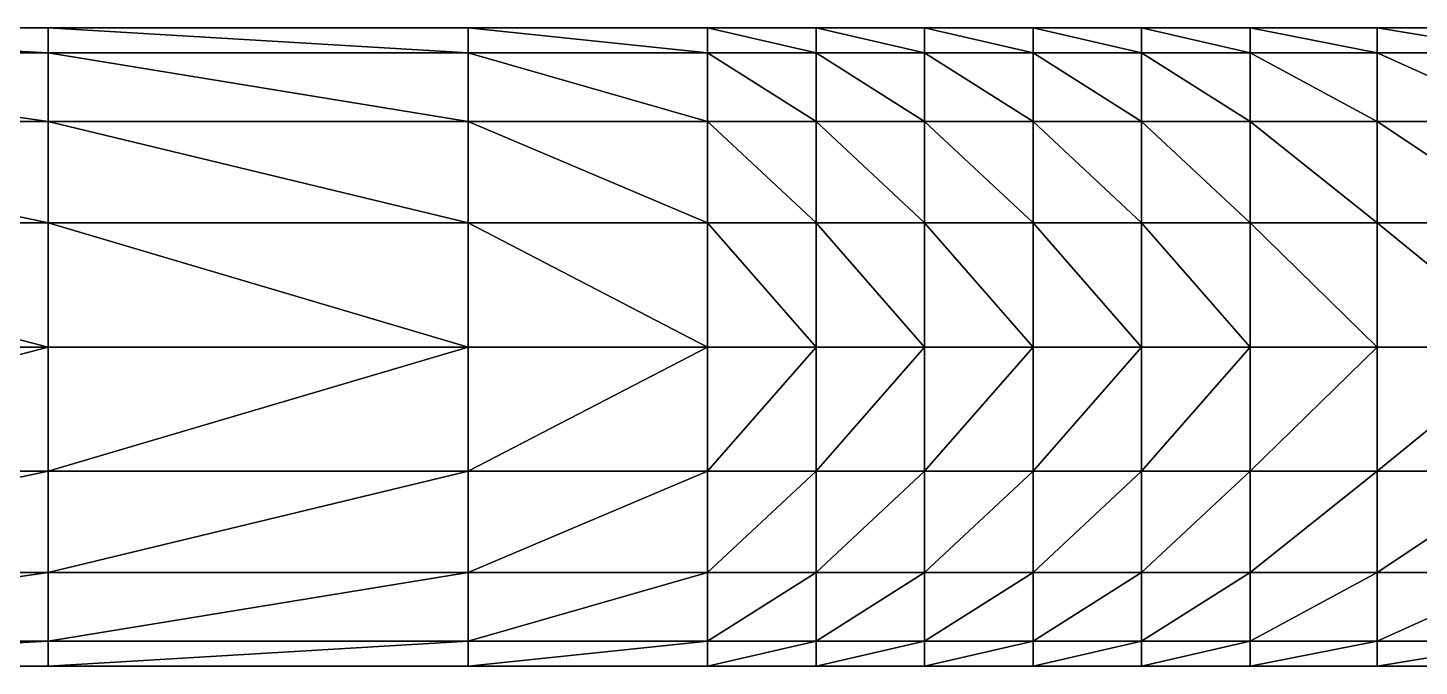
# Model space of a CAD drawing. Extents: x 0 to 32.6, y -11.9 to 11.9.
# Drawn here: x 21.688 to 25.394, y -4.25 to -2.55 of the extents above; entities that cross this region are included whole.
import ezdxf

# ---------------------------------------------------------------- set-up
doc = ezdxf.new("R2010")
doc.units = 0

msp = doc.modelspace()

# ---------------------------------------------------------------- linework, layer by layer
for points in [[(20.4694, -2.6168, -1.9864), (20.4694, -2.55, -1.5), (21.7427, -2.6168, -1.9864)], [(21.7427, -2.6168, -1.9864), (20.4694, -2.55, -1.5), (21.7427, -2.55, -1.5)], [(20.4694, -2.55, -1.5), (21.7427, -2.6168, -1.0136), (21.7427, -2.55, -1.5)], [(20.4694, -2.55, -1.5), (20.4694, -2.6168, -1.0136), (21.7427, -2.6168, -1.0136)], [(21.7427, -2.6168, -1.9864), (21.7427, -2.55, -1.5), (22.8611, -2.6168, -1.9864)], [(22.8611, -2.6168, -1.9864), (21.7427, -2.55, -1.5), (22.8611, -2.55, -1.5)], [(21.7427, -2.55, -1.5), (22.8611, -2.6168, -1.0136), (22.8611, -2.55, -1.5)], [(21.7427, -2.55, -1.5), (21.7427, -2.6168, -1.0136), (22.8611, -2.6168, -1.0136)], [(22.8611, -2.6168, -1.9864), (22.8611, -2.55, -1.5), (23.499, -2.6168, -1.9864)], [(23.499, -2.6168, -1.9864), (22.8611, -2.55, -1.5), (23.499, -2.55, -1.5)], [(22.8611, -2.55, -1.5), (23.499, -2.6168, -1.0136), (23.499, -2.55, -1.5)], [(22.8611, -2.55, -1.5), (22.8611, -2.6168, -1.0136), (23.499, -2.6168, -1.0136)], [(23.499, -2.6168, -1.9864), (23.499, -2.55, -1.5), (23.788, -2.6168, -1.9864)], [(23.788, -2.6168, -1.9864), (23.499, -2.55, -1.5), (23.788, -2.55, -1.5)], [(23.499, -2.55, -1.5), (23.788, -2.6168, -1.0136), (23.788, -2.55, -1.5)], [(23.499, -2.55, -1.5), (23.499, -2.6168, -1.0136), (23.788, -2.6168, -1.0136)], [(23.788, -2.6168, -1.9864), (23.788, -2.55, -1.5), (24.0771, -2.6168, -1.9864)], [(24.0771, -2.6168, -1.9864), (23.788, -2.55, -1.5), (24.0771, -2.55, -1.5)], [(23.788, -2.55, -1.5), (24.0771, -2.6168, -1.0136), (24.0771, -2.55, -1.5)], [(23.788, -2.55, -1.5), (23.788, -2.6168, -1.0136), (24.0771, -2.6168, -1.0136)], [(24.0771, -2.6168, -1.9864), (24.0771, -2.55, -1.5), (24.3661, -2.6168, -1.9864)], [(24.3661, -2.6168, -1.9864), (24.0771, -2.55, -1.5), (24.3661, -2.55, -1.5)], [(24.0771, -2.55, -1.5), (24.3661, -2.6168, -1.0136), (24.3661, -2.55, -1.5)], [(24.0771, -2.55, -1.5), (24.0771, -2.6168, -1.0136), (24.3661, -2.6168, -1.0136)], [(24.3661, -2.6168, -1.9864), (24.3661, -2.55, -1.5), (24.6551, -2.6168, -1.9864)], [(24.6551, -2.6168, -1.9864), (24.3661, -2.55, -1.5), (24.6551, -2.55, -1.5)], [(24.3661, -2.55, -1.5), (24.6551, -2.6168, -1.0136), (24.6551, -2.55, -1.5)], [(24.3661, -2.55, -1.5), (24.3661, -2.6168, -1.0136), (24.6551, -2.6168, -1.0136)], [(24.6551, -2.6168, -1.9864), (24.6551, -2.55, -1.5), (24.9442, -2.6168, -1.9864)], [(24.9442, -2.6168, -1.9864), (24.6551, -2.55, -1.5), (24.9442, -2.55, -1.5)], [(24.6551, -2.55, -1.5), (24.9442, -2.6168, -1.0136), (24.9442, -2.55, -1.5)], [(24.6551, -2.55, -1.5), (24.6551, -2.6168, -1.0136), (24.9442, -2.6168, -1.0136)], [(24.9442, -2.6168, -1.9864), (24.9442, -2.55, -1.5), (25.2823, -2.6168, -1.9864)], [(25.2823, -2.6168, -1.9864), (24.9442, -2.55, -1.5), (25.2823, -2.55, -1.5)], [(24.9442, -2.55, -1.5), (25.2823, -2.6168, -1.0136), (25.2823, -2.55, -1.5)], [(24.9442, -2.55, -1.5), (24.9442, -2.6168, -1.0136), (25.2823, -2.6168, -1.0136)], [(25.2823, -2.6168, -1.9864), (25.2823, -2.55, -1.5), (25.6887, -2.6168, -1.9864)], [(25.6887, -2.6168, -1.9864), (25.2823, -2.55, -1.5), (25.6887, -2.55, -1.5)], [(25.2823, -2.55, -1.5), (25.6887, -2.6168, -1.0136), (25.6887, -2.55, -1.5)], [(25.2823, -2.55, -1.5), (25.2823, -2.6168, -1.0136), (25.6887, -2.6168, -1.0136)], [(20.4694, -2.7991, -2.3837), (20.4694, -2.6168, -1.9864), (21.7427, -2.7991, -2.3837)], [(21.7427, -2.7991, -2.3837), (20.4694, -2.6168, -1.9864), (21.7427, -2.6168, -1.9864)], [(20.4694, -2.6168, -1.0136), (21.7427, -2.7991, -0.6163), (21.7427, -2.6168, -1.0136)], [(20.4694, -2.6168, -1.0136), (20.4694, -2.7991, -0.6163), (21.7427, -2.7991, -0.6163)], [(21.7427, -2.7991, -2.3837), (21.7427, -2.6168, -1.9864), (22.8611, -2.7991, -2.3837)], [(22.8611, -2.7991, -2.3837), (21.7427, -2.6168, -1.9864), (22.8611, -2.6168, -1.9864)], [(21.7427, -2.6168, -1.0136), (22.8611, -2.7991, -0.6163), (22.8611, -2.6168, -1.0136)], [(21.7427, -2.6168, -1.0136), (21.7427, -2.7991, -0.6163), (22.8611, -2.7991, -0.6163)], [(22.8611, -2.7991, -2.3837), (22.8611, -2.6168, -1.9864), (23.499, -2.7991, -2.3837)], [(23.499, -2.7991, -2.3837), (22.8611, -2.6168, -1.9864), (23.499, -2.6168, -1.9864)], [(22.8611, -2.6168, -1.0136), (23.499, -2.7991, -0.6163), (23.499, -2.6168, -1.0136)], [(22.8611, -2.6168, -1.0136), (22.8611, -2.7991, -0.6163), (23.499, -2.7991, -0.6163)], [(23.499, -2.7991, -2.3837), (23.499, -2.6168, -1.9864), (23.788, -2.7991, -2.3837)], [(23.788, -2.7991, -2.3837), (23.499, -2.6168, -1.9864), (23.788, -2.6168, -1.9864)], [(23.499, -2.6168, -1.0136), (23.788, -2.7991, -0.6163), (23.788, -2.6168, -1.0136)], [(23.499, -2.6168, -1.0136), (23.499, -2.7991, -0.6163), (23.788, -2.7991, -0.6163)], [(23.788, -2.7991, -2.3837), (23.788, -2.6168, -1.9864), (24.0771, -2.7991, -2.3837)], [(24.0771, -2.7991, -2.3837), (23.788, -2.6168, -1.9864), (24.0771, -2.6168, -1.9864)], [(23.788, -2.6168, -1.0136), (24.0771, -2.7991, -0.6163), (24.0771, -2.6168, -1.0136)], [(23.788, -2.6168, -1.0136), (23.788, -2.7991, -0.6163), (24.0771, -2.7991, -0.6163)], [(24.0771, -2.7991, -2.3837), (24.0771, -2.6168, -1.9864), (24.3661, -2.7991, -2.3837)], [(24.3661, -2.7991, -2.3837), (24.0771, -2.6168, -1.9864), (24.3661, -2.6168, -1.9864)], [(24.0771, -2.6168, -1.0136), (24.3661, -2.7991, -0.6163), (24.3661, -2.6168, -1.0136)], [(24.0771, -2.6168, -1.0136), (24.0771, -2.7991, -0.6163), (24.3661, -2.7991, -0.6163)], [(24.3661, -2.7991, -2.3837), (24.3661, -2.6168, -1.9864), (24.6551, -2.7991, -2.3837)], [(24.6551, -2.7991, -2.3837), (24.3661, -2.6168, -1.9864), (24.6551, -2.6168, -1.9864)], [(24.3661, -2.6168, -1.0136), (24.6551, -2.7991, -0.6163), (24.6551, -2.6168, -1.0136)], [(24.3661, -2.6168, -1.0136), (24.3661, -2.7991, -0.6163), (24.6551, -2.7991, -0.6163)], [(24.6551, -2.7991, -2.3837), (24.6551, -2.6168, -1.9864), (24.9442, -2.7991, -2.3837)], [(24.9442, -2.7991, -2.3837), (24.6551, -2.6168, -1.9864), (24.9442, -2.6168, -1.9864)], [(24.6551, -2.6168, -1.0136), (24.9442, -2.7991, -0.6163), (24.9442, -2.6168, -1.0136)], [(24.6551, -2.6168, -1.0136), (24.6551, -2.7991, -0.6163), (24.9442, -2.7991, -0.6163)], [(24.9442, -2.7991, -2.3837), (24.9442, -2.6168, -1.9864), (25.2823, -2.7991, -2.3837)], [(25.2823, -2.7991, -2.3837), (24.9442, -2.6168, -1.9864), (25.2823, -2.6168, -1.9864)], [(24.9442, -2.6168, -1.0136), (25.2823, -2.7991, -0.6163), (25.2823, -2.6168, -1.0136)], [(24.9442, -2.6168, -1.0136), (24.9442, -2.7991, -0.6163), (25.2823, -2.7991, -0.6163)], [(25.2823, -2.7991, -2.3837), (25.2823, -2.6168, -1.9864), (25.6887, -2.7991, -2.3837)], [(25.6887, -2.7991, -2.3837), (25.2823, -2.6168, -1.9864), (25.6887, -2.6168, -1.9864)], [(25.2823, -2.6168, -1.0136), (25.6887, -2.7991, -0.6163), (25.6887, -2.6168, -1.0136)], [(25.2823, -2.6168, -1.0136), (25.2823, -2.7991, -0.6163), (25.6887, -2.7991, -0.6163)], [(20.4694, -3.0693, -2.6517), (20.4694, -2.7991, -2.3837), (21.7427, -3.0693, -2.6517)], [(21.7427, -3.0693, -2.6517), (20.4694, -2.7991, -2.3837), (21.7427, -2.7991, -2.3837)], [(20.4694, -2.7991, -0.6163), (21.7427, -3.0693, -0.3483), (21.7427, -2.7991, -0.6163)], [(20.4694, -2.7991, -0.6163), (20.4694, -3.0693, -0.3483), (21.7427, -3.0693, -0.3483)], [(21.7427, -3.0693, -2.6517), (21.7427, -2.7991, -2.3837), (22.8611, -3.0693, -2.6517)], [(22.8611, -3.0693, -2.6517), (21.7427, -2.7991, -2.3837), (22.8611, -2.7991, -2.3837)], [(21.7427, -2.7991, -0.6163), (22.8611, -3.0693, -0.3483), (22.8611, -2.7991, -0.6163)], [(21.7427, -2.7991, -0.6163), (21.7427, -3.0693, -0.3483), (22.8611, -3.0693, -0.3483)], [(22.8611, -3.0693, -2.6517), (22.8611, -2.7991, -2.3837), (23.499, -3.0693, -2.6517)], [(23.499, -3.0693, -2.6517), (22.8611, -2.7991, -2.3837), (23.499, -2.7991, -2.3837)], [(22.8611, -2.7991, -0.6163), (23.499, -3.0693, -0.3483), (23.499, -2.7991, -0.6163)], [(22.8611, -2.7991, -0.6163), (22.8611, -3.0693, -0.3483), (23.499, -3.0693, -0.3483)], [(23.499, -3.0693, -2.6517), (23.499, -2.7991, -2.3837), (23.788, -3.0693, -2.6517)], [(23.788, -3.0693, -2.6517), (23.499, -2.7991, -2.3837), (23.788, -2.7991, -2.3837)], [(23.499, -2.7991, -0.6163), (23.788, -3.0693, -0.3483), (23.788, -2.7991, -0.6163)], [(23.499, -2.7991, -0.6163), (23.499, -3.0693, -0.3483), (23.788, -3.0693, -0.3483)], [(23.788, -3.0693, -2.6517), (23.788, -2.7991, -2.3837), (24.0771, -3.0693, -2.6517)], [(24.0771, -3.0693, -2.6517), (23.788, -2.7991, -2.3837), (24.0771, -2.7991, -2.3837)], [(23.788, -2.7991, -0.6163), (24.0771, -3.0693, -0.3483), (24.0771, -2.7991, -0.6163)], [(23.788, -2.7991, -0.6163), (23.788, -3.0693, -0.3483), (24.0771, -3.0693, -0.3483)], [(24.0771, -3.0693, -2.6517), (24.0771, -2.7991, -2.3837), (24.3661, -3.0693, -2.6517)], [(24.3661, -3.0693, -2.6517), (24.0771, -2.7991, -2.3837), (24.3661, -2.7991, -2.3837)], [(24.0771, -2.7991, -0.6163), (24.3661, -3.0693, -0.3483), (24.3661, -2.7991, -0.6163)], [(24.0771, -2.7991, -0.6163), (24.0771, -3.0693, -0.3483), (24.3661, -3.0693, -0.3483)], [(24.3661, -3.0693, -2.6517), (24.3661, -2.7991, -2.3837), (24.6551, -3.0693, -2.6517)], [(24.6551, -3.0693, -2.6517), (24.3661, -2.7991, -2.3837), (24.6551, -2.7991, -2.3837)], [(24.3661, -2.7991, -0.6163), (24.6551, -3.0693, -0.3483), (24.6551, -2.7991, -0.6163)], [(24.3661, -2.7991, -0.6163), (24.3661, -3.0693, -0.3483), (24.6551, -3.0693, -0.3483)], [(24.6551, -3.0693, -2.6517), (24.6551, -2.7991, -2.3837), (24.9442, -3.0693, -2.6517)], [(24.9442, -3.0693, -2.6517), (24.6551, -2.7991, -2.3837), (24.9442, -2.7991, -2.3837)], [(24.6551, -2.7991, -0.6163), (24.9442, -3.0693, -0.3483), (24.9442, -2.7991, -0.6163)], [(24.6551, -2.7991, -0.6163), (24.6551, -3.0693, -0.3483), (24.9442, -3.0693, -0.3483)], [(24.9442, -3.0693, -2.6517), (24.9442, -2.7991, -2.3837), (25.2823, -3.0693, -2.6517)], [(25.2823, -3.0693, -2.6517), (24.9442, -2.7991, -2.3837), (25.2823, -2.7991, -2.3837)], [(24.9442, -2.7991, -0.6163), (25.2823, -3.0693, -0.3483), (25.2823, -2.7991, -0.6163)], [(24.9442, -2.7991, -0.6163), (24.9442, -3.0693, -0.3483), (25.2823, -3.0693, -0.3483)], [(25.2823, -3.0693, -2.6517), (25.2823, -2.7991, -2.3837), (25.6887, -3.0693, -2.6517)], [(25.6887, -3.0693, -2.6517), (25.2823, -2.7991, -2.3837), (25.6887, -2.7991, -2.3837)], [(25.2823, -2.7991, -0.6163), (25.6887, -3.0693, -0.3483), (25.6887, -2.7991, -0.6163)], [(25.2823, -2.7991, -0.6163), (25.2823, -3.0693, -0.3483), (25.6887, -3.0693, -0.3483)], [(20.4694, -3.4, -2.75), (20.4694, -3.0693, -2.6517), (21.7427, -3.4, -2.75)], [(21.7427, -3.4, -2.75), (20.4694, -3.0693, -2.6517), (21.7427, -3.0693, -2.6517)], [(20.4694, -3.0693, -0.3483), (21.7427, -3.4, -0.25), (21.7427, -3.0693, -0.3483)], [(20.4694, -3.0693, -0.3483), (20.4694, -3.4, -0.25), (21.7427, -3.4, -0.25)], [(21.7427, -3.4, -2.75), (21.7427, -3.0693, -2.6517), (22.8611, -3.4, -2.75)], [(22.8611, -3.4, -2.75), (21.7427, -3.0693, -2.6517), (22.8611, -3.0693, -2.6517)], [(21.7427, -3.0693, -0.3483), (22.8611, -3.4, -0.25), (22.8611, -3.0693, -0.3483)], [(21.7427, -3.0693, -0.3483), (21.7427, -3.4, -0.25), (22.8611, -3.4, -0.25)], [(22.8611, -3.4, -2.75), (22.8611, -3.0693, -2.6517), (23.499, -3.4, -2.75)], [(23.499, -3.4, -2.75), (22.8611, -3.0693, -2.6517), (23.499, -3.0693, -2.6517)], [(22.8611, -3.0693, -0.3483), (23.499, -3.4, -0.25), (23.499, -3.0693, -0.3483)], [(22.8611, -3.0693, -0.3483), (22.8611, -3.4, -0.25), (23.499, -3.4, -0.25)], [(23.499, -3.4, -2.75), (23.499, -3.0693, -2.6517), (23.788, -3.4, -2.75)], [(23.788, -3.4, -2.75), (23.499, -3.0693, -2.6517), (23.788, -3.0693, -2.6517)], [(23.499, -3.0693, -0.3483), (23.788, -3.4, -0.25), (23.788, -3.0693, -0.3483)], [(23.499, -3.0693, -0.3483), (23.499, -3.4, -0.25), (23.788, -3.4, -0.25)], [(23.788, -3.4, -2.75), (23.788, -3.0693, -2.6517), (24.0771, -3.4, -2.75)], [(24.0771, -3.4, -2.75), (23.788, -3.0693, -2.6517), (24.0771, -3.0693, -2.6517)], [(23.788, -3.0693, -0.3483), (24.0771, -3.4, -0.25), (24.0771, -3.0693, -0.3483)], [(23.788, -3.0693, -0.3483), (23.788, -3.4, -0.25), (24.0771, -3.4, -0.25)], [(24.0771, -3.4, -2.75), (24.0771, -3.0693, -2.6517), (24.3661, -3.4, -2.75)], [(24.3661, -3.4, -2.75), (24.0771, -3.0693, -2.6517), (24.3661, -3.0693, -2.6517)], [(24.0771, -3.0693, -0.3483), (24.3661, -3.4, -0.25), (24.3661, -3.0693, -0.3483)], [(24.0771, -3.0693, -0.3483), (24.0771, -3.4, -0.25), (24.3661, -3.4, -0.25)], [(24.3661, -3.4, -2.75), (24.3661, -3.0693, -2.6517), (24.6551, -3.4, -2.75)], [(24.6551, -3.4, -2.75), (24.3661, -3.0693, -2.6517), (24.6551, -3.0693, -2.6517)], [(24.3661, -3.0693, -0.3483), (24.6551, -3.4, -0.25), (24.6551, -3.0693, -0.3483)], [(24.3661, -3.0693, -0.3483), (24.3661, -3.4, -0.25), (24.6551, -3.4, -0.25)], [(24.6551, -3.4, -2.75), (24.6551, -3.0693, -2.6517), (24.9442, -3.4, -2.75)], [(24.9442, -3.4, -2.75), (24.6551, -3.0693, -2.6517), (24.9442, -3.0693, -2.6517)], [(24.6551, -3.0693, -0.3483), (24.9442, -3.4, -0.25), (24.9442, -3.0693, -0.3483)], [(24.6551, -3.0693, -0.3483), (24.6551, -3.4, -0.25), (24.9442, -3.4, -0.25)], [(24.9442, -3.4, -2.75), (24.9442, -3.0693, -2.6517), (25.2823, -3.4, -2.75)], [(25.2823, -3.4, -2.75), (24.9442, -3.0693, -2.6517), (25.2823, -3.0693, -2.6517)], [(24.9442, -3.0693, -0.3483), (25.2823, -3.4, -0.25), (25.2823, -3.0693, -0.3483)], [(24.9442, -3.0693, -0.3483), (24.9442, -3.4, -0.25), (25.2823, -3.4, -0.25)], [(25.2823, -3.4, -2.75), (25.2823, -3.0693, -2.6517), (25.6887, -3.4, -2.75)], [(25.6887, -3.4, -2.75), (25.2823, -3.0693, -2.6517), (25.6887, -3.0693, -2.6517)], [(25.2823, -3.0693, -0.3483), (25.6887, -3.4, -0.25), (25.6887, -3.0693, -0.3483)], [(25.2823, -3.0693, -0.3483), (25.2823, -3.4, -0.25), (25.6887, -3.4, -0.25)], [(20.4694, -3.7307, -2.6517), (21.7427, -3.4, -2.75), (21.7427, -3.7307, -2.6517)], [(20.4694, -3.7307, -2.6517), (20.4694, -3.4, -2.75), (21.7427, -3.4, -2.75)], [(20.4694, -3.4, -0.25), (20.4694, -3.7307, -0.3483), (21.7427, -3.4, -0.25)], [(21.7427, -3.4, -0.25), (20.4694, -3.7307, -0.3483), (21.7427, -3.7307, -0.3483)], [(21.7427, -3.7307, -2.6517), (22.8611, -3.4, -2.75), (22.8611, -3.7307, -2.6517)], [(21.7427, -3.7307, -2.6517), (21.7427, -3.4, -2.75), (22.8611, -3.4, -2.75)], [(21.7427, -3.4, -0.25), (21.7427, -3.7307, -0.3483), (22.8611, -3.4, -0.25)], [(22.8611, -3.4, -0.25), (21.7427, -3.7307, -0.3483), (22.8611, -3.7307, -0.3483)], [(22.8611, -3.7307, -2.6517), (23.499, -3.4, -2.75), (23.499, -3.7307, -2.6517)], [(22.8611, -3.7307, -2.6517), (22.8611, -3.4, -2.75), (23.499, -3.4, -2.75)], [(22.8611, -3.4, -0.25), (22.8611, -3.7307, -0.3483), (23.499, -3.4, -0.25)], [(23.499, -3.4, -0.25), (22.8611, -3.7307, -0.3483), (23.499, -3.7307, -0.3483)], [(23.499, -3.7307, -2.6517), (23.788, -3.4, -2.75), (23.788, -3.7307, -2.6517)], [(23.499, -3.7307, -2.6517), (23.499, -3.4, -2.75), (23.788, -3.4, -2.75)], [(23.499, -3.4, -0.25), (23.499, -3.7307, -0.3483), (23.788, -3.4, -0.25)], [(23.788, -3.4, -0.25), (23.499, -3.7307, -0.3483), (23.788, -3.7307, -0.3483)], [(23.788, -3.7307, -2.6517), (24.0771, -3.4, -2.75), (24.0771, -3.7307, -2.6517)], [(23.788, -3.7307, -2.6517), (23.788, -3.4, -2.75), (24.0771, -3.4, -2.75)], [(23.788, -3.4, -0.25), (23.788, -3.7307, -0.3483), (24.0771, -3.4, -0.25)], [(24.0771, -3.4, -0.25), (23.788, -3.7307, -0.3483), (24.0771, -3.7307, -0.3483)], [(24.0771, -3.7307, -2.6517), (24.3661, -3.4, -2.75), (24.3661, -3.7307, -2.6517)], [(24.0771, -3.7307, -2.6517), (24.0771, -3.4, -2.75), (24.3661, -3.4, -2.75)], [(24.0771, -3.4, -0.25), (24.0771, -3.7307, -0.3483), (24.3661, -3.4, -0.25)], [(24.3661, -3.4, -0.25), (24.0771, -3.7307, -0.3483), (24.3661, -3.7307, -0.3483)], [(24.3661, -3.7307, -2.6517), (24.6551, -3.4, -2.75), (24.6551, -3.7307, -2.6517)], [(24.3661, -3.7307, -2.6517), (24.3661, -3.4, -2.75), (24.6551, -3.4, -2.75)], [(24.3661, -3.4, -0.25), (24.3661, -3.7307, -0.3483), (24.6551, -3.4, -0.25)], [(24.6551, -3.4, -0.25), (24.3661, -3.7307, -0.3483), (24.6551, -3.7307, -0.3483)], [(24.6551, -3.7307, -2.6517), (24.9442, -3.4, -2.75), (24.9442, -3.7307, -2.6517)], [(24.6551, -3.7307, -2.6517), (24.6551, -3.4, -2.75), (24.9442, -3.4, -2.75)], [(24.6551, -3.4, -0.25), (24.6551, -3.7307, -0.3483), (24.9442, -3.4, -0.25)], [(24.9442, -3.4, -0.25), (24.6551, -3.7307, -0.3483), (24.9442, -3.7307, -0.3483)], [(24.9442, -3.7307, -2.6517), (25.2823, -3.4, -2.75), (25.2823, -3.7307, -2.6517)], [(24.9442, -3.7307, -2.6517), (24.9442, -3.4, -2.75), (25.2823, -3.4, -2.75)], [(24.9442, -3.4, -0.25), (24.9442, -3.7307, -0.3483), (25.2823, -3.4, -0.25)], [(25.2823, -3.4, -0.25), (24.9442, -3.7307, -0.3483), (25.2823, -3.7307, -0.3483)], [(25.2823, -3.7307, -2.6517), (25.6887, -3.4, -2.75), (25.6887, -3.7307, -2.6517)], [(25.2823, -3.7307, -2.6517), (25.2823, -3.4, -2.75), (25.6887, -3.4, -2.75)], [(25.2823, -3.4, -0.25), (25.2823, -3.7307, -0.3483), (25.6887, -3.4, -0.25)], [(25.6887, -3.4, -0.25), (25.2823, -3.7307, -0.3483), (25.6887, -3.7307, -0.3483)], [(20.4694, -4.0009, -2.3837), (21.7427, -3.7307, -2.6517), (21.7427, -4.0009, -2.3837)], [(20.4694, -4.0009, -2.3837), (20.4694, -3.7307, -2.6517), (21.7427, -3.7307, -2.6517)], [(20.4694, -3.7307, -0.3483), (20.4694, -4.0009, -0.6163), (21.7427, -3.7307, -0.3483)], [(21.7427, -3.7307, -0.3483), (20.4694, -4.0009, -0.6163), (21.7427, -4.0009, -0.6163)], [(21.7427, -4.0009, -2.3837), (22.8611, -3.7307, -2.6517), (22.8611, -4.0009, -2.3837)], [(21.7427, -4.0009, -2.3837), (21.7427, -3.7307, -2.6517), (22.8611, -3.7307, -2.6517)], [(21.7427, -3.7307, -0.3483), (21.7427, -4.0009, -0.6163), (22.8611, -3.7307, -0.3483)], [(22.8611, -3.7307, -0.3483), (21.7427, -4.0009, -0.6163), (22.8611, -4.0009, -0.6163)], [(22.8611, -4.0009, -2.3837), (23.499, -3.7307, -2.6517), (23.499, -4.0009, -2.3837)], [(22.8611, -4.0009, -2.3837), (22.8611, -3.7307, -2.6517), (23.499, -3.7307, -2.6517)], [(22.8611, -3.7307, -0.3483), (22.8611, -4.0009, -0.6163), (23.499, -3.7307, -0.3483)], [(23.499, -3.7307, -0.3483), (22.8611, -4.0009, -0.6163), (23.499, -4.0009, -0.6163)], [(23.499, -4.0009, -2.3837), (23.788, -3.7307, -2.6517), (23.788, -4.0009, -2.3837)], [(23.499, -4.0009, -2.3837), (23.499, -3.7307, -2.6517), (23.788, -3.7307, -2.6517)], [(23.499, -3.7307, -0.3483), (23.499, -4.0009, -0.6163), (23.788, -3.7307, -0.3483)], [(23.788, -3.7307, -0.3483), (23.499, -4.0009, -0.6163), (23.788, -4.0009, -0.6163)], [(23.788, -4.0009, -2.3837), (24.0771, -3.7307, -2.6517), (24.0771, -4.0009, -2.3837)], [(23.788, -4.0009, -2.3837), (23.788, -3.7307, -2.6517), (24.0771, -3.7307, -2.6517)], [(23.788, -3.7307, -0.3483), (23.788, -4.0009, -0.6163), (24.0771, -3.7307, -0.3483)], [(24.0771, -3.7307, -0.3483), (23.788, -4.0009, -0.6163), (24.0771, -4.0009, -0.6163)], [(24.0771, -4.0009, -2.3837), (24.3661, -3.7307, -2.6517), (24.3661, -4.0009, -2.3837)], [(24.0771, -4.0009, -2.3837), (24.0771, -3.7307, -2.6517), (24.3661, -3.7307, -2.6517)], [(24.0771, -3.7307, -0.3483), (24.0771, -4.0009, -0.6163), (24.3661, -3.7307, -0.3483)], [(24.3661, -3.7307, -0.3483), (24.0771, -4.0009, -0.6163), (24.3661, -4.0009, -0.6163)], [(24.3661, -4.0009, -2.3837), (24.6551, -3.7307, -2.6517), (24.6551, -4.0009, -2.3837)], [(24.3661, -4.0009, -2.3837), (24.3661, -3.7307, -2.6517), (24.6551, -3.7307, -2.6517)], [(24.3661, -3.7307, -0.3483), (24.3661, -4.0009, -0.6163), (24.6551, -3.7307, -0.3483)], [(24.6551, -3.7307, -0.3483), (24.3661, -4.0009, -0.6163), (24.6551, -4.0009, -0.6163)], [(24.6551, -4.0009, -2.3837), (24.9442, -3.7307, -2.6517), (24.9442, -4.0009, -2.3837)], [(24.6551, -4.0009, -2.3837), (24.6551, -3.7307, -2.6517), (24.9442, -3.7307, -2.6517)], [(24.6551, -3.7307, -0.3483), (24.6551, -4.0009, -0.6163), (24.9442, -3.7307, -0.3483)], [(24.9442, -3.7307, -0.3483), (24.6551, -4.0009, -0.6163), (24.9442, -4.0009, -0.6163)], [(24.9442, -4.0009, -2.3837), (25.2823, -3.7307, -2.6517), (25.2823, -4.0009, -2.3837)], [(24.9442, -4.0009, -2.3837), (24.9442, -3.7307, -2.6517), (25.2823, -3.7307, -2.6517)], [(24.9442, -3.7307, -0.3483), (24.9442, -4.0009, -0.6163), (25.2823, -3.7307, -0.3483)], [(25.2823, -3.7307, -0.3483), (24.9442, -4.0009, -0.6163), (25.2823, -4.0009, -0.6163)], [(25.2823, -4.0009, -2.3837), (25.6887, -3.7307, -2.6517), (25.6887, -4.0009, -2.3837)], [(25.2823, -4.0009, -2.3837), (25.2823, -3.7307, -2.6517), (25.6887, -3.7307, -2.6517)], [(25.2823, -3.7307, -0.3483), (25.2823, -4.0009, -0.6163), (25.6887, -3.7307, -0.3483)], [(25.6887, -3.7307, -0.3483), (25.2823, -4.0009, -0.6163), (25.6887, -4.0009, -0.6163)], [(20.4694, -4.1832, -1.9864), (21.7427, -4.0009, -2.3837), (21.7427, -4.1832, -1.9864)], [(20.4694, -4.1832, -1.9864), (20.4694, -4.0009, -2.3837), (21.7427, -4.0009, -2.3837)], [(20.4694, -4.0009, -0.6163), (20.4694, -4.1832, -1.0136), (21.7427, -4.0009, -0.6163)], [(21.7427, -4.0009, -0.6163), (20.4694, -4.1832, -1.0136), (21.7427, -4.1832, -1.0136)], [(21.7427, -4.1832, -1.9864), (22.8611, -4.0009, -2.3837), (22.8611, -4.1832, -1.9864)], [(21.7427, -4.1832, -1.9864), (21.7427, -4.0009, -2.3837), (22.8611, -4.0009, -2.3837)], [(21.7427, -4.0009, -0.6163), (21.7427, -4.1832, -1.0136), (22.8611, -4.0009, -0.6163)], [(22.8611, -4.0009, -0.6163), (21.7427, -4.1832, -1.0136), (22.8611, -4.1832, -1.0136)], [(22.8611, -4.1832, -1.9864), (23.499, -4.0009, -2.3837), (23.499, -4.1832, -1.9864)], [(22.8611, -4.1832, -1.9864), (22.8611, -4.0009, -2.3837), (23.499, -4.0009, -2.3837)], [(22.8611, -4.0009, -0.6163), (22.8611, -4.1832, -1.0136), (23.499, -4.0009, -0.6163)], [(23.499, -4.0009, -0.6163), (22.8611, -4.1832, -1.0136), (23.499, -4.1832, -1.0136)], [(23.499, -4.1832, -1.9864), (23.788, -4.0009, -2.3837), (23.788, -4.1832, -1.9864)], [(23.499, -4.1832, -1.9864), (23.499, -4.0009, -2.3837), (23.788, -4.0009, -2.3837)], [(23.499, -4.0009, -0.6163), (23.499, -4.1832, -1.0136), (23.788, -4.0009, -0.6163)], [(23.788, -4.0009, -0.6163), (23.499, -4.1832, -1.0136), (23.788, -4.1832, -1.0136)], [(23.788, -4.1832, -1.9864), (24.0771, -4.0009, -2.3837), (24.0771, -4.1832, -1.9864)], [(23.788, -4.1832, -1.9864), (23.788, -4.0009, -2.3837), (24.0771, -4.0009, -2.3837)], [(23.788, -4.0009, -0.6163), (23.788, -4.1832, -1.0136), (24.0771, -4.0009, -0.6163)], [(24.0771, -4.0009, -0.6163), (23.788, -4.1832, -1.0136), (24.0771, -4.1832, -1.0136)], [(24.0771, -4.1832, -1.9864), (24.3661, -4.0009, -2.3837), (24.3661, -4.1832, -1.9864)], [(24.0771, -4.1832, -1.9864), (24.0771, -4.0009, -2.3837), (24.3661, -4.0009, -2.3837)], [(24.0771, -4.0009, -0.6163), (24.0771, -4.1832, -1.0136), (24.3661, -4.0009, -0.6163)], [(24.3661, -4.0009, -0.6163), (24.0771, -4.1832, -1.0136), (24.3661, -4.1832, -1.0136)], [(24.3661, -4.1832, -1.9864), (24.6551, -4.0009, -2.3837), (24.6551, -4.1832, -1.9864)], [(24.3661, -4.1832, -1.9864), (24.3661, -4.0009, -2.3837), (24.6551, -4.0009, -2.3837)], [(24.3661, -4.0009, -0.6163), (24.3661, -4.1832, -1.0136), (24.6551, -4.0009, -0.6163)], [(24.6551, -4.0009, -0.6163), (24.3661, -4.1832, -1.0136), (24.6551, -4.1832, -1.0136)], [(24.6551, -4.1832, -1.9864), (24.9442, -4.0009, -2.3837), (24.9442, -4.1832, -1.9864)], [(24.6551, -4.1832, -1.9864), (24.6551, -4.0009, -2.3837), (24.9442, -4.0009, -2.3837)], [(24.6551, -4.0009, -0.6163), (24.6551, -4.1832, -1.0136), (24.9442, -4.0009, -0.6163)], [(24.9442, -4.0009, -0.6163), (24.6551, -4.1832, -1.0136), (24.9442, -4.1832, -1.0136)], [(24.9442, -4.1832, -1.9864), (25.2823, -4.0009, -2.3837), (25.2823, -4.1832, -1.9864)], [(24.9442, -4.1832, -1.9864), (24.9442, -4.0009, -2.3837), (25.2823, -4.0009, -2.3837)], [(24.9442, -4.0009, -0.6163), (24.9442, -4.1832, -1.0136), (25.2823, -4.0009, -0.6163)], [(25.2823, -4.0009, -0.6163), (24.9442, -4.1832, -1.0136), (25.2823, -4.1832, -1.0136)], [(25.2823, -4.1832, -1.9864), (25.6887, -4.0009, -2.3837), (25.6887, -4.1832, -1.9864)], [(25.2823, -4.1832, -1.9864), (25.2823, -4.0009, -2.3837), (25.6887, -4.0009, -2.3837)], [(25.2823, -4.0009, -0.6163), (25.2823, -4.1832, -1.0136), (25.6887, -4.0009, -0.6163)], [(25.6887, -4.0009, -0.6163), (25.2823, -4.1832, -1.0136), (25.6887, -4.1832, -1.0136)], [(20.4694, -4.25, -1.5), (21.7427, -4.1832, -1.9864), (21.7427, -4.25, -1.5)], [(20.4694, -4.25, -1.5), (20.4694, -4.1832, -1.9864), (21.7427, -4.1832, -1.9864)], [(20.4694, -4.1832, -1.0136), (20.4694, -4.25, -1.5), (21.7427, -4.1832, -1.0136)], [(21.7427, -4.1832, -1.0136), (20.4694, -4.25, -1.5), (21.7427, -4.25, -1.5)], [(21.7427, -4.25, -1.5), (22.8611, -4.1832, -1.9864), (22.8611, -4.25, -1.5)], [(21.7427, -4.25, -1.5), (21.7427, -4.1832, -1.9864), (22.8611, -4.1832, -1.9864)], [(21.7427, -4.1832, -1.0136), (21.7427, -4.25, -1.5), (22.8611, -4.1832, -1.0136)], [(22.8611, -4.1832, -1.0136), (21.7427, -4.25, -1.5), (22.8611, -4.25, -1.5)], [(22.8611, -4.25, -1.5), (23.499, -4.1832, -1.9864), (23.499, -4.25, -1.5)], [(22.8611, -4.25, -1.5), (22.8611, -4.1832, -1.9864), (23.499, -4.1832, -1.9864)], [(22.8611, -4.1832, -1.0136), (22.8611, -4.25, -1.5), (23.499, -4.1832, -1.0136)], [(23.499, -4.1832, -1.0136), (22.8611, -4.25, -1.5), (23.499, -4.25, -1.5)], [(23.499, -4.25, -1.5), (23.788, -4.1832, -1.9864), (23.788, -4.25, -1.5)], [(23.499, -4.25, -1.5), (23.499, -4.1832, -1.9864), (23.788, -4.1832, -1.9864)], [(23.499, -4.1832, -1.0136), (23.499, -4.25, -1.5), (23.788, -4.1832, -1.0136)], [(23.788, -4.1832, -1.0136), (23.499, -4.25, -1.5), (23.788, -4.25, -1.5)], [(23.788, -4.25, -1.5), (24.0771, -4.1832, -1.9864), (24.0771, -4.25, -1.5)], [(23.788, -4.25, -1.5), (23.788, -4.1832, -1.9864), (24.0771, -4.1832, -1.9864)], [(23.788, -4.1832, -1.0136), (23.788, -4.25, -1.5), (24.0771, -4.1832, -1.0136)], [(24.0771, -4.1832, -1.0136), (23.788, -4.25, -1.5), (24.0771, -4.25, -1.5)], [(24.0771, -4.25, -1.5), (24.3661, -4.1832, -1.9864), (24.3661, -4.25, -1.5)], [(24.0771, -4.25, -1.5), (24.0771, -4.1832, -1.9864), (24.3661, -4.1832, -1.9864)], [(24.0771, -4.1832, -1.0136), (24.0771, -4.25, -1.5), (24.3661, -4.1832, -1.0136)], [(24.3661, -4.1832, -1.0136), (24.0771, -4.25, -1.5), (24.3661, -4.25, -1.5)], [(24.3661, -4.25, -1.5), (24.6551, -4.1832, -1.9864), (24.6551, -4.25, -1.5)], [(24.3661, -4.25, -1.5), (24.3661, -4.1832, -1.9864), (24.6551, -4.1832, -1.9864)], [(24.3661, -4.1832, -1.0136), (24.3661, -4.25, -1.5), (24.6551, -4.1832, -1.0136)], [(24.6551, -4.1832, -1.0136), (24.3661, -4.25, -1.5), (24.6551, -4.25, -1.5)], [(24.6551, -4.25, -1.5), (24.9442, -4.1832, -1.9864), (24.9442, -4.25, -1.5)], [(24.6551, -4.25, -1.5), (24.6551, -4.1832, -1.9864), (24.9442, -4.1832, -1.9864)], [(24.6551, -4.1832, -1.0136), (24.6551, -4.25, -1.5), (24.9442, -4.1832, -1.0136)], [(24.9442, -4.1832, -1.0136), (24.6551, -4.25, -1.5), (24.9442, -4.25, -1.5)], [(24.9442, -4.25, -1.5), (25.2823, -4.1832, -1.9864), (25.2823, -4.25, -1.5)], [(24.9442, -4.25, -1.5), (24.9442, -4.1832, -1.9864), (25.2823, -4.1832, -1.9864)], [(24.9442, -4.1832, -1.0136), (24.9442, -4.25, -1.5), (25.2823, -4.1832, -1.0136)], [(25.2823, -4.1832, -1.0136), (24.9442, -4.25, -1.5), (25.2823, -4.25, -1.5)], [(25.2823, -4.25, -1.5), (25.6887, -4.1832, -1.9864), (25.6887, -4.25, -1.5)], [(25.2823, -4.25, -1.5), (25.2823, -4.1832, -1.9864), (25.6887, -4.1832, -1.9864)], [(25.2823, -4.1832, -1.0136), (25.2823, -4.25, -1.5), (25.6887, -4.1832, -1.0136)], [(25.6887, -4.1832, -1.0136), (25.2823, -4.25, -1.5), (25.6887, -4.25, -1.5)]]:
    msp.add_3dface(points)

doc.saveas('drawing.dxf')
